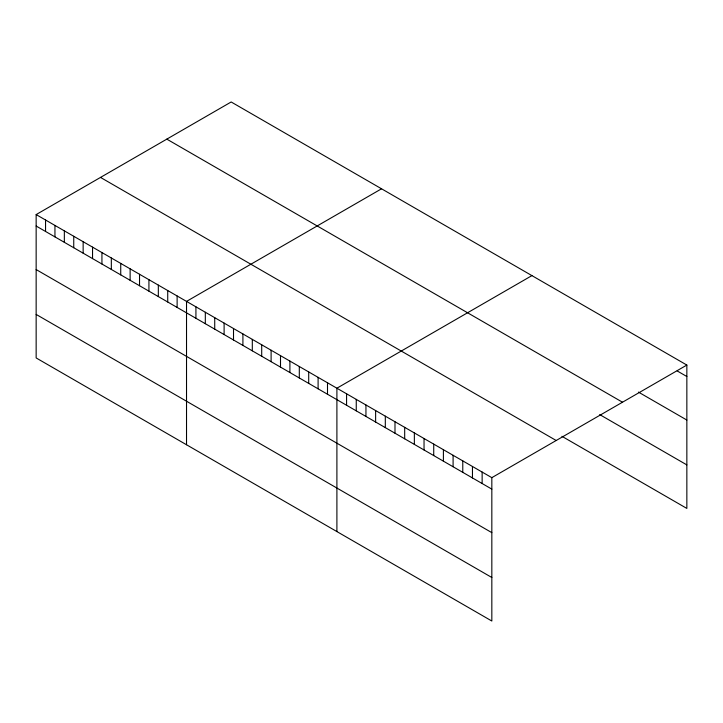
<?xml version="1.0" encoding="UTF-8"?>
<svg xmlns="http://www.w3.org/2000/svg" width="723" height="723" viewBox="0 0 723 723"><rect width="100%" height="100%" fill="white"/><g stroke="black" fill="none" stroke-linecap="round" stroke-linejoin="round"><path stroke-width="1.08" d="M36.15 214.577L491.83 477.659L491.83 621.021L36.15 357.939L36.15 214.577L231.17 101.979L686.85 365.061L686.85 508.423L561.934 436.312M381.545 188.793L186.525 301.392L186.525 444.753M531.92 275.608L336.9 388.206L336.9 531.577M491.83 477.659L686.85 365.061M677.171 370.926L686.85 376.52M638.436 392.092L686.85 420.045M166.814 139.132L622.494 402.214M599.701 414.586L686.85 464.898M100.506 177.415L556.186 440.497M36.15 226.037L491.83 489.119M36.15 269.562L491.83 532.643M36.15 314.415L491.83 577.496M482.142 472.065L482.142 483.524M472.462 466.471L472.462 477.939M462.774 460.885L462.774 472.345M453.095 455.291L453.095 466.751M443.407 449.706L443.407 461.166M433.728 444.112L433.728 455.571M424.04 438.527L424.04 449.986M414.36 432.932L414.36 444.392M404.681 427.338L404.681 438.798M394.993 421.753L394.993 433.213M385.314 416.159L385.314 427.618M375.626 410.574L375.626 422.033M365.946 404.979L365.946 416.439M356.258 399.385L356.258 410.845M346.579 393.8L346.579 405.26M327.501 382.783L327.501 394.243M318.102 377.352L318.102 388.811M308.703 371.929L308.703 383.389M299.304 366.507L299.304 377.966M289.905 361.075L289.905 372.535M280.506 355.653L280.506 367.112M271.107 350.221L271.107 361.69M261.708 344.799L261.708 356.258M252.309 339.376L252.309 350.836M242.91 333.945L242.91 345.404M233.511 328.522L233.511 339.982M224.112 323.1L224.112 334.559M214.722 317.668L214.722 329.128M205.323 312.246L205.323 323.705M195.924 306.814L195.924 318.274M177.126 295.969L177.126 307.429M167.727 290.538L167.727 301.997M158.328 285.115L158.328 296.575M148.929 279.684L148.929 291.143M139.53 274.261L139.53 285.721M130.131 268.839L130.131 280.298M120.732 263.407L120.732 274.867M111.333 257.984L111.333 269.444M101.934 252.553L101.934 264.012M92.544 247.13L92.544 258.59M83.145 241.708L83.145 253.167M73.746 236.276L73.746 247.736M64.347 230.854L64.347 242.313M54.948 225.422L54.948 236.882M45.549 220L45.549 231.459"/></g></svg>
